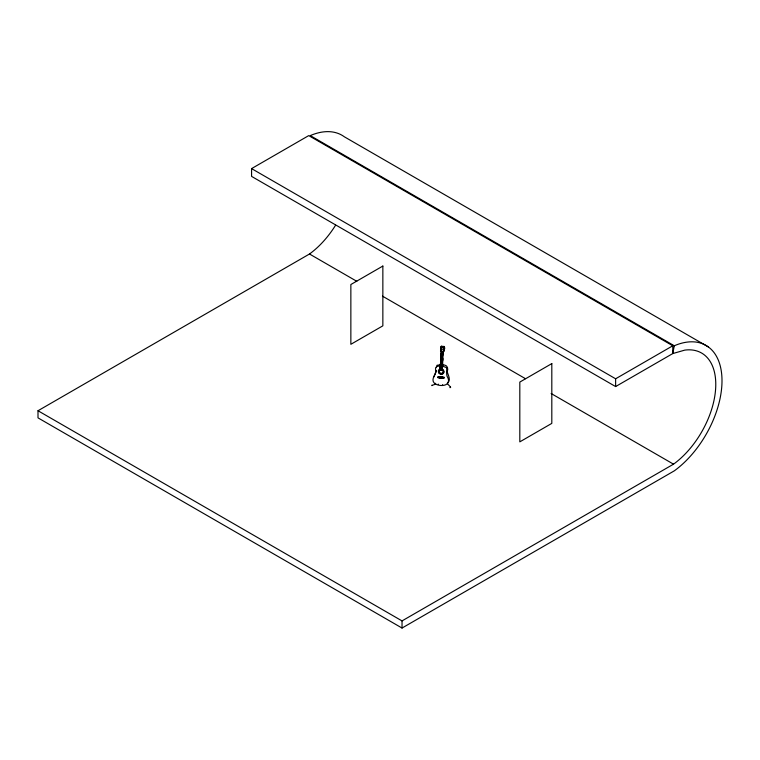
<?xml version="1.0" encoding="UTF-8"?>
<svg xmlns="http://www.w3.org/2000/svg" width="760" height="760" viewBox="0 0 760 760"><rect width="100%" height="100%" fill="white"/><g stroke="black" fill="none" stroke-linecap="round" stroke-linejoin="round"><path stroke-width="1.14" d="M438.501 384.332L438.226 384.142M442.766 358.406L442.681 361.076A14.373 5.026 2.9 0 1 440.695 360.952M441.275 348.194L441.36 346.161L441.009 351.519A1.852 1.814 50.2 0 1 441.294 352.716L440.087 369.769A16.71 5.843 2.9 0 0 442.358 370.015L442.956 352.877A1.852 1.814 50.2 0 1 443.422 351.776L444.21 346.474L443.574 351.5A5.975 5.709 -7.4 0 0 442.776 352.611M440.334 366.291A15.789 5.519 2.9 0 0 442.472 366.519L442.595 363.745A15.048 5.263 2.9 0 1 440.524 363.508L440.373 366.187A15.77 5.519 2.9 0 0 442.472 366.462A23.93 8.37 2.9 0 1 442.605 365.056A1.282 1.13 22.8 0 0 442.149 364.097A1.282 1.13 22.8 0 0 441.93 364.249L441.949 364.344M441.094 355.556L441.294 352.716L442.956 352.877L442.852 355.737A12.949 4.531 2.9 0 1 441.066 355.613M441.303 350.93L441.683 350.959M441.617 348.118L441.474 347.263L442.082 347.301M441.816 349.6L441.275 349.419M442.709 378.138L437.798 377.568L437.845 376.618L443.935 377.226L443.887 378.176L443.935 377.226M443.412 378.138L441.465 378.356A5.339 5.272 -80.6 0 1 440.106 378.204L439.308 377.948L439.023 376.741M439.669 377.483L440.087 377.673M441.294 352.697L440.087 369.769M440.772 377.739L441.142 377.767M440.601 378.185L440.667 376.874M441.066 378.242L441.132 376.922M441.322 377.786L440.952 377.758M442.301 378.271L442.738 377.14M442.899 353.153L441.237 352.972A12.245 4.284 2.9 0 0 442.899 353.144L442.938 352.906M441.474 347.491L441.807 347.956L441.332 347.814M443.707 349.115L443.45 349.799M443.945 347.558L443.147 348.127L443.849 347.899M443.973 351.015C444.334 350.408 444.457 351.462 443.973 350.873M444.201 349.248C444.429 348.916 444.771 349.913 444.173 349.277M442.89 351.215L442.748 351.32M443.241 349.638L443.507 349.666M674.281 345.772L672.781 353.562L615.619 386.565L251.579 176.386L251.579 168.606L308.74 135.603L672.781 345.781L672.781 353.562L684.769 350.123A68.41 39.501 -60 0 1 715.426 391.257A68.41 39.501 -60 0 1 673.521 464.17L402.03 620.91L38 410.742L38 417.867L402.03 628.045L674.281 470.858A77.216 44.584 -60 0 0 722 380.769A77.216 44.584 -60 0 0 674.281 345.772L310.251 135.603A77.216 44.584 -60 0 1 344.337 136.791L708.367 346.959M433.95 376.865L435.784 372.599M436.591 370.652L436.126 371.925M441.446 347.709L441.759 348.099L441.949 347.472M450.585 387.21L449.967 387.676L450.499 387.344M439.536 377.026L442.244 377.312L439.565 377.112M437.798 377.568L438.283 377.549M442.358 370.015L440.125 369.702M442.615 384.702L442.652 384.608M447.402 383.012C451.345 380.161 448.162 375.335 447.222 371.783C448.666 367.887 447.07 364.306 442.13 364.971M443.65 349.647L442.947 349.724M431.908 385.633C430.464 384.74 435.052 385.633 435.68 383.277M38 410.742L309.491 254.001A68.41 39.501 -60 0 0 335.569 225.216M251.579 168.606L615.619 378.784L672.781 345.781M443.507 347.633L443.308 347.424M444.21 346.474L441.227 346.275M442.643 346.579L444.077 346.579M440.258 364.819L436.962 365.275L436.363 367.441M441.626 364.952L442.605 365.056M440.373 366.187L442.51 366.415M439.508 377.216L442.149 377.406M438.624 377.663L439.308 377.948M309.491 254.001L356.791 281.305M382.498 296.153L525.436 378.68M551.142 393.519L673.521 464.17M447.383 383.676L450.623 387.115M615.619 378.784L615.619 386.565M402.03 620.91L402.03 628.045M441.37 351.652A5.975 5.339 56.7 0 1 441.883 352.944M442.358 377.14A15.504 5.425 2.9 0 1 441.075 377.036A14.687 5.139 2.9 0 1 440.163 376.931A15.504 5.425 2.9 0 1 439.365 376.817M442.491 365.892A15.618 5.462 2.9 0 1 440.373 365.665M442.615 362.055A14.601 5.111 2.9 0 1 440.638 361.845M442.586 362.909A14.829 5.187 2.9 0 1 440.572 362.7M442.51 365.18A15.428 5.396 2.9 0 1 440.42 364.962M442.861 354.502A12.606 4.408 2.9 0 1 441.151 354.322M442.453 367.118A15.941 5.577 2.9 0 1 440.287 366.88M442.776 356.991A13.271 4.645 2.9 0 1 440.98 356.801M442.434 367.678A16.093 5.633 2.9 0 1 440.249 367.441M442.671 360.231A14.126 4.94 2.9 0 1 440.762 360.031M442.377 369.198A16.492 5.776 2.9 0 1 440.144 368.961M442.367 369.645A16.615 5.814 2.9 0 1 440.116 369.408M442.415 368.191A16.226 5.681 2.9 0 1 440.22 367.963M442.415 368.134A16.216 5.671 2.9 0 1 440.22 367.906M442.709 359.195A13.851 4.845 2.9 0 1 440.828 358.986A13.832 4.835 2.9 0 0 442.709 359.138M442.738 358.15A13.575 4.75 2.9 0 1 440.904 357.95M442.396 368.714A16.369 5.729 2.9 0 1 440.183 368.476M435.898 370.88C435.594 375.041 430.426 379.515 434.558 383.401C439.195 387.001 451.183 386.479 448.048 378.119C445.541 374.88 447.365 370.994 446.528 367.735C443.156 365.683 433.39 364.249 435.898 370.88M440.914 350.322L440.458 350.977L440.885 350.341M440.99 348.707L440.524 349.363L440.99 348.707M441.056 347.101L440.591 347.757L441.019 347.13M440.952 348.735L440.553 349.344L440.952 348.735M444.429 347.462L444.714 348.194L444.429 347.462M382.85 266.057L350.854 284.525L350.854 344.308L382.85 325.841L382.85 266.057M551.808 363.603L519.811 382.08L519.811 441.864L551.808 423.387L551.808 363.603M439.536 372.267A1.881 1.748 27.6 0 0 442.748 372.609A1.881 1.748 27.6 0 0 441.275 369.797A1.881 1.748 27.6 0 0 439.536 372.267M438.89 372.571A2.603 2.413 27.6 0 0 443.327 373.046A2.603 2.413 27.6 0 0 441.294 369.151A2.603 2.413 27.6 0 0 438.89 372.571M438.681 372.666A2.85 2.631 27.6 0 0 443.526 373.179A2.85 2.631 27.6 0 0 441.303 368.933A2.85 2.631 27.6 0 0 438.681 372.666M440.477 364.202A15.229 5.33 2.9 0 0 442.538 364.42A15.248 5.33 2.9 0 1 440.467 364.249"/></g></svg>
